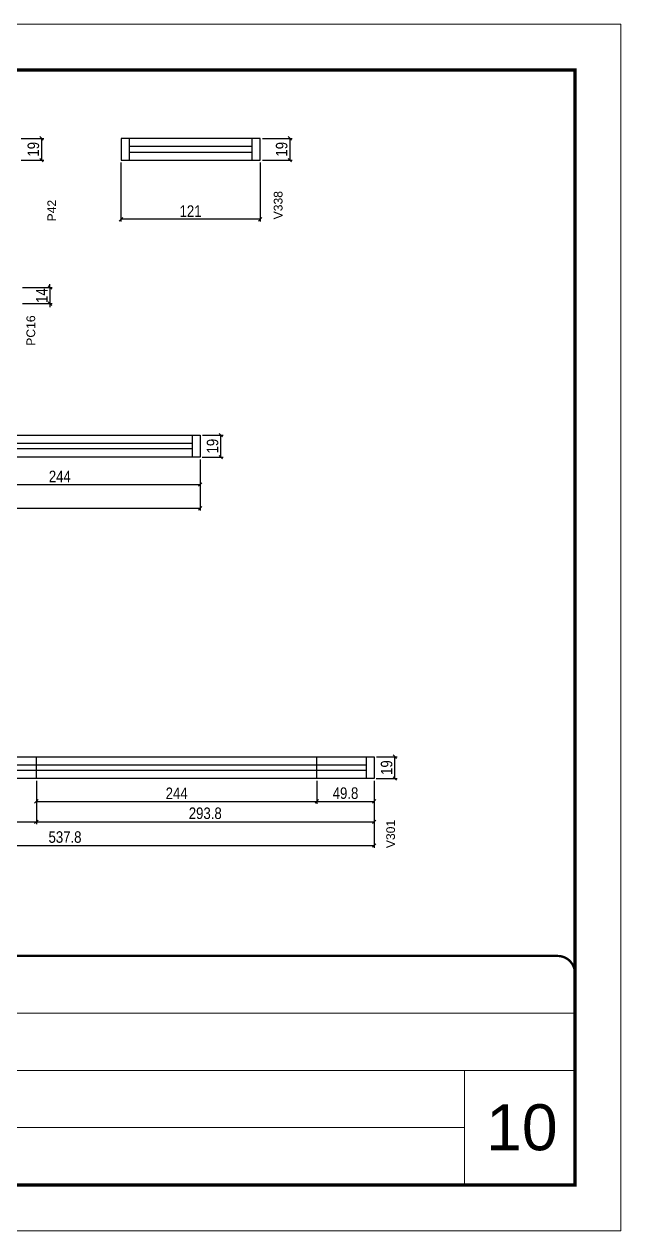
# Model space of a CAD drawing. Extents: x -3394 to 16474, y 3662 to 14397.
# Drawn here: x 6823 to 7342, y 11049 to 12099 of the extents above; entities that cross this region are included whole.
import ezdxf

# ---------------------------------------------------------------- set-up
doc = ezdxf.new("R2010")
doc.units = 0
doc.linetypes.add('CONTINUO', pattern=[0])
doc.linetypes.add('DASHED', pattern=[0.75, 0.5, -0.25])
doc.layers.get('0').update_dxf_attribs({"linetype": 'CONTINUOUS'})
doc.layers.get('Defpoints').update_dxf_attribs({"linetype": 'CONTINUOUS'})
for name, color, linetype, lineweight in [('CARIMBO', 255, 'CONTINUOUS', 9), ('Folhas', 255, 'CONTINUOUS', 9), ('SARRAFO DE PRESSAO', 251, 'DASHED', 9)]:
    doc.layers.add(name, color=color, linetype=linetype, lineweight=lineweight)
for name, color, linetype in [('COTA', 241, 'CONTINUOUS'), ('NOMENCLATURA', 7, 'CONTINUOUS'), ('Painéis', 200, 'CONTINUOUS'), ('SARR_2.2x7', 40, 'CONTINUOUS')]:
    doc.layers.add(name, color=color, linetype=linetype)
doc.styles.add('ARIAL', font='arial.ttf')
doc.styles.add('COTA TECNICA', font='techl___.ttf', dxfattribs={"height": 10})
doc.dimstyles.new('PAINEL', dxfattribs={"dimtxt": 10, "dimasz": 3, "dimexe": 3, "dimexo": 3, "dimgap": 3, "dimtad": 1, "dimdec": 1, "dimzin": 12, "dimdsep": 46, "dimtxsty": 'COTA TECNICA', "dimblk1": 'OBLIQUE', "dimblk2": 'OBLIQUE', "dimsah": 1, "dimcen": 0.9, "dimclrd": 4, "dimclre": 4, "dimclrt": 240, "dimadec": 1, "dimazin": 3, "dimtfac": 1, "dimtdec": 1, "dimtmove": 0, "dimatfit": 3, "dimfxl": 1, "dimtolj": 1, "dimtzin": 12, "dimarcsym": 0})

# ---------------------------------------------------------------- blocks, each defined once
blk = doc.blocks.new('9999999999')
at = {"color": 30, "linetype": 'CONTINUO'}
for p, q in [((98564.6, 34379.6), (99584, 34379.6)), ((98564.6, 34329.8), (99488, 34329.8)), ((99584, 34329.8), (99488, 34329.8)), ((99488, 34329.8), (99488, 34230.2)), ((98564.6, 34280), (99488, 34280))]:
    blk.add_line(p, q, dxfattribs=at)
at = {"color": 30, "linetype": 'CONTINUO', "const_width": 2}
blk.add_lwpolyline([(99584, 34230.2), (99584, 34414.4, 0.414214), (99569, 34429.4), (98229, 34429.4, 0.414214), (98214, 34414.4), (98214, 34245.2, 0.414214), (98229, 34230.2), (99584, 34230.2)], format="xyb", dxfattribs=at)
at = {"layer": 'Folhas'}
blk.add_lwpolyline([(98139, 34190.2), (99624, 34190.2), (99624, 35240.2), (98139, 35240.2)], close=True, dxfattribs=at)
at = {"layer": 'Folhas', "color": 30, "const_width": 3}
blk.add_lwpolyline([(98214, 34230.2), (99584, 34230.2), (99584, 35200.2), (98214, 35200.2)], close=True, dxfattribs=at)
blk = doc.blocks.new('_Oblique')
at = {"color": 0, "linetype": 'ByBlock', "lineweight": -2}
blk.add_line((-0.5, -0.5), (0.5, 0.5), dxfattribs=at)
blk = doc.blocks.new('*D167')
at = {"layer": 'COTA', "color": 4, "linetype": 'Continuous', "lineweight": -2, "transparency": 16777216}
for p, q in [((6820.6, 12000), (6840.3, 12000)), ((6838.3, 12000), (6838.3, 11981)), ((6820.6, 11981), (6840.3, 11981))]:
    blk.add_line(p, q, dxfattribs=at)
at = {"layer": 'Defpoints', "color": 0, "linetype": 'Continuous', "transparency": 16777216}
for p in [(6818.6, 12000), (6818.6, 11981), (6838.3, 11981)]:
    blk.add_point(p, dxfattribs=at)
at = {"layer": 'COTA', "color": 4, "linetype": 'Continuous', "lineweight": -2, "transparency": 16777216, "xscale": 3, "yscale": 3, "zscale": 3}
for p, rotation in [((6838.3, 12000), 90), ((6838.3, 11981), 270)]:
    blk.add_blockref('_Oblique', p, dxfattribs=dict(at, rotation=rotation))
at = {"layer": 'COTA', "color": 240, "linetype": 'Continuous', "transparency": 16777216, "insert": (6831.2, 11990.5), "char_height": 10, "attachment_point": 5, "rotation": 90, "style": 'COTA TECNICA'}
blk.add_mtext('\\A1;19', dxfattribs=at)
blk = doc.blocks.new('*D170')
at = {"layer": 'COTA', "color": 4, "linetype": 'Continuous', "lineweight": -2, "transparency": 16777216}
for p, q in [((7030.4, 12000), (7056.2, 12000)), ((7054.2, 12000), (7054.2, 11981)), ((7030.4, 11981), (7056.2, 11981))]:
    blk.add_line(p, q, dxfattribs=at)
at = {"layer": 'Defpoints', "color": 0, "linetype": 'Continuous', "transparency": 16777216}
for p in [(7028.4, 12000), (7028.4, 11981), (7054.2, 11981)]:
    blk.add_point(p, dxfattribs=at)
at = {"layer": 'COTA', "color": 4, "linetype": 'Continuous', "lineweight": -2, "transparency": 16777216, "xscale": 3, "yscale": 3, "zscale": 3}
for p, rotation in [((7054.2, 12000), 90), ((7054.2, 11981), 270)]:
    blk.add_blockref('_Oblique', p, dxfattribs=dict(at, rotation=rotation))
at = {"layer": 'COTA', "color": 240, "linetype": 'Continuous', "transparency": 16777216, "insert": (7047.2, 11990.5), "char_height": 10, "attachment_point": 5, "rotation": 90, "style": 'COTA TECNICA'}
blk.add_mtext('\\A1;19', dxfattribs=at)
blk = doc.blocks.new('*D171')
at = {"layer": 'COTA', "color": 4, "linetype": 'Continuous', "lineweight": -2, "transparency": 16777216}
for p, q in [((6907.4, 11979), (6907.4, 11927.6)), ((7028.4, 11979), (7028.4, 11927.6)), ((7028.4, 11929.6), (6907.4, 11929.6))]:
    blk.add_line(p, q, dxfattribs=at)
at = {"layer": 'Defpoints', "color": 0, "linetype": 'Continuous', "transparency": 16777216}
for p in [(6907.4, 11981), (7028.4, 11981), (6907.4, 11929.6)]:
    blk.add_point(p, dxfattribs=at)
at = {"layer": 'COTA', "color": 4, "linetype": 'Continuous', "lineweight": -2, "transparency": 16777216, "xscale": 3, "yscale": 3, "zscale": 3, "rotation": 180}
blk.add_blockref('_Oblique', (6907.4, 11929.6), dxfattribs=at)
at = {"layer": 'COTA', "color": 4, "linetype": 'Continuous', "lineweight": -2, "transparency": 16777216, "xscale": 3, "yscale": 3, "zscale": 3}
blk.add_blockref('_Oblique', (7028.4, 11929.6), dxfattribs=at)
at = {"layer": 'COTA', "color": 240, "linetype": 'Continuous', "transparency": 16777216, "insert": (6967.9, 11936.7), "char_height": 10, "attachment_point": 5, "style": 'COTA TECNICA'}
blk.add_mtext('\\A1;121', dxfattribs=at)
blk = doc.blocks.new('*D178')
at = {"layer": 'COTA', "color": 4, "linetype": 'Continuous', "lineweight": -2, "transparency": 16777216}
for p, q in [((6732.2, 11720.7), (6732.2, 11696.8)), ((6976.2, 11720.7), (6976.2, 11696.8)), ((6732.2, 11698.8), (6976.2, 11698.8))]:
    blk.add_line(p, q, dxfattribs=at)
at = {"layer": 'Defpoints', "color": 0, "linetype": 'Continuous', "transparency": 16777216}
for p in [(6732.2, 11722.7), (6976.2, 11722.7), (6976.2, 11698.8)]:
    blk.add_point(p, dxfattribs=at)
at = {"layer": 'COTA', "color": 4, "linetype": 'Continuous', "lineweight": -2, "transparency": 16777216, "xscale": 3, "yscale": 3, "zscale": 3, "rotation": 180}
blk.add_blockref('_Oblique', (6732.2, 11698.8), dxfattribs=at)
at = {"layer": 'COTA', "color": 4, "linetype": 'Continuous', "lineweight": -2, "transparency": 16777216, "xscale": 3, "yscale": 3, "zscale": 3}
blk.add_blockref('_Oblique', (6976.2, 11698.8), dxfattribs=at)
at = {"layer": 'COTA', "color": 240, "linetype": 'Continuous', "transparency": 16777216, "insert": (6854.2, 11705.8), "char_height": 10, "attachment_point": 5, "style": 'COTA TECNICA'}
blk.add_mtext('\\A1;244', dxfattribs=at)
blk = doc.blocks.new('*D179')
at = {"layer": 'COTA', "color": 4, "linetype": 'Continuous', "lineweight": -2, "transparency": 16777216}
for p, q in [((6025.3, 11720.7), (6025.3, 11676.1)), ((6976.2, 11720.7), (6976.2, 11676.1)), ((6025.3, 11678.1), (6976.2, 11678.1))]:
    blk.add_line(p, q, dxfattribs=at)
at = {"layer": 'Defpoints', "color": 0, "linetype": 'Continuous', "transparency": 16777216}
for p in [(6025.3, 11722.7), (6976.2, 11722.7), (6976.2, 11678.1)]:
    blk.add_point(p, dxfattribs=at)
at = {"layer": 'COTA', "color": 4, "linetype": 'Continuous', "lineweight": -2, "transparency": 16777216, "xscale": 3, "yscale": 3, "zscale": 3, "rotation": 180}
blk.add_blockref('_Oblique', (6025.3, 11678.1), dxfattribs=at)
at = {"layer": 'COTA', "color": 4, "linetype": 'Continuous', "lineweight": -2, "transparency": 16777216, "xscale": 3, "yscale": 3, "zscale": 3}
blk.add_blockref('_Oblique', (6976.2, 11678.1), dxfattribs=at)
at = {"layer": 'COTA', "color": 240, "linetype": 'Continuous', "transparency": 16777216, "insert": (6500.8, 11685.3), "char_height": 10, "attachment_point": 5, "style": 'COTA TECNICA'}
blk.add_mtext('\\A1;950.9', dxfattribs=at)
blk = doc.blocks.new('*D180')
at = {"layer": 'COTA', "color": 4, "linetype": 'Continuous', "lineweight": -2, "transparency": 16777216}
for p, q in [((6978.2, 11741.7), (6996.2, 11741.7)), ((6994.2, 11722.7), (6994.2, 11741.7)), ((6977.9, 11722.7), (6996.2, 11722.7))]:
    blk.add_line(p, q, dxfattribs=at)
at = {"layer": 'Defpoints', "color": 0, "linetype": 'Continuous', "transparency": 16777216}
for p in [(6976.2, 11741.7), (6994.2, 11741.7), (6975.9, 11722.7)]:
    blk.add_point(p, dxfattribs=at)
at = {"layer": 'COTA', "color": 4, "linetype": 'Continuous', "lineweight": -2, "transparency": 16777216, "xscale": 3, "yscale": 3, "zscale": 3}
for p, rotation in [((6994.2, 11741.7), 90), ((6994.2, 11722.7), 270)]:
    blk.add_blockref('_Oblique', p, dxfattribs=dict(at, rotation=rotation))
at = {"layer": 'COTA', "color": 240, "linetype": 'Continuous', "transparency": 16777216, "insert": (6987.1, 11732.2), "char_height": 10, "attachment_point": 5, "rotation": 90, "style": 'COTA TECNICA'}
blk.add_mtext('\\A1;19', dxfattribs=at)
blk = doc.blocks.new('*D182')
at = {"layer": 'COTA', "color": 4, "linetype": 'Continuous', "lineweight": -2, "transparency": 16777216}
for p, q in [((6821.7, 11870.2), (6847.6, 11870.2)), ((6845.6, 11870.2), (6845.6, 11873.2)), ((6845.6, 11870.2), (6845.6, 11856.2)), ((6821.7, 11856.2), (6847.6, 11856.2)), ((6845.6, 11856.2), (6845.6, 11853.2))]:
    blk.add_line(p, q, dxfattribs=at)
at = {"layer": 'Defpoints', "color": 0, "linetype": 'Continuous', "transparency": 16777216}
for p in [(6819.7, 11870.2), (6819.7, 11856.2), (6845.6, 11856.2)]:
    blk.add_point(p, dxfattribs=at)
at = {"layer": 'COTA', "color": 4, "linetype": 'Continuous', "lineweight": -2, "transparency": 16777216, "xscale": 3, "yscale": 3, "zscale": 3}
for p, rotation in [((6845.6, 11870.2), 270), ((6845.6, 11856.2), 90)]:
    blk.add_blockref('_Oblique', p, dxfattribs=dict(at, rotation=rotation))
at = {"layer": 'COTA', "color": 240, "linetype": 'Continuous', "transparency": 16777216, "insert": (6838.5, 11863.2), "char_height": 10, "attachment_point": 5, "rotation": 90, "style": 'COTA TECNICA'}
blk.add_mtext('\\A1;14', dxfattribs=at)
blk = doc.blocks.new('*D288')
at = {"layer": 'COTA', "color": 4, "linetype": 'Continuous', "lineweight": -2, "transparency": 16777216}
for p, q in [((6589.8, 11441), (6589.8, 11403.4)), ((6833.8, 11441), (6833.8, 11403.4)), ((6589.8, 11405.4), (6833.8, 11405.4))]:
    blk.add_line(p, q, dxfattribs=at)
at = {"layer": 'Defpoints', "color": 0, "linetype": 'Continuous', "transparency": 16777216}
for p in [(6589.8, 11443), (6833.8, 11443), (6833.8, 11405.4)]:
    blk.add_point(p, dxfattribs=at)
at = {"layer": 'COTA', "color": 4, "linetype": 'Continuous', "lineweight": -2, "transparency": 16777216, "xscale": 3, "yscale": 3, "zscale": 3, "rotation": 180}
blk.add_blockref('_Oblique', (6589.8, 11405.4), dxfattribs=at)
at = {"layer": 'COTA', "color": 4, "linetype": 'Continuous', "lineweight": -2, "transparency": 16777216, "xscale": 3, "yscale": 3, "zscale": 3}
blk.add_blockref('_Oblique', (6833.8, 11405.4), dxfattribs=at)
at = {"layer": 'COTA', "color": 240, "linetype": 'Continuous', "transparency": 16777216, "insert": (6711.8, 11412.5), "char_height": 10, "attachment_point": 5, "style": 'COTA TECNICA'}
blk.add_mtext('\\A1;244', dxfattribs=at)
blk = doc.blocks.new('*D289')
at = {"layer": 'COTA', "color": 4, "linetype": 'Continuous', "lineweight": -2, "transparency": 16777216}
for p, q in [((6833.8, 11441), (6833.8, 11421.1)), ((7077.8, 11441), (7077.8, 11421.1)), ((6833.8, 11423.1), (7077.8, 11423.1))]:
    blk.add_line(p, q, dxfattribs=at)
at = {"layer": 'Defpoints', "color": 0, "linetype": 'Continuous', "transparency": 16777216}
for p in [(6833.8, 11443), (7077.8, 11443), (7077.8, 11423.1)]:
    blk.add_point(p, dxfattribs=at)
at = {"layer": 'COTA', "color": 4, "linetype": 'Continuous', "lineweight": -2, "transparency": 16777216, "xscale": 3, "yscale": 3, "zscale": 3, "rotation": 180}
blk.add_blockref('_Oblique', (6833.8, 11423.1), dxfattribs=at)
at = {"layer": 'COTA', "color": 4, "linetype": 'Continuous', "lineweight": -2, "transparency": 16777216, "xscale": 3, "yscale": 3, "zscale": 3}
blk.add_blockref('_Oblique', (7077.8, 11423.1), dxfattribs=at)
at = {"layer": 'COTA', "color": 240, "linetype": 'Continuous', "transparency": 16777216, "insert": (6955.8, 11430.1), "char_height": 10, "attachment_point": 5, "style": 'COTA TECNICA'}
blk.add_mtext('\\A1;244', dxfattribs=at)
blk = doc.blocks.new('*D284')
at = {"layer": 'COTA', "color": 4, "linetype": 'Continuous', "lineweight": -2, "transparency": 16777216}
for p, q in [((7077.8, 11441), (7077.8, 11421.1)), ((7127.6, 11441), (7127.6, 11421.1)), ((7077.8, 11423.1), (7127.6, 11423.1))]:
    blk.add_line(p, q, dxfattribs=at)
at = {"layer": 'Defpoints', "color": 0, "linetype": 'Continuous', "transparency": 16777216}
for p in [(7077.8, 11443), (7127.6, 11443), (7127.6, 11423.1)]:
    blk.add_point(p, dxfattribs=at)
at = {"layer": 'COTA', "color": 4, "linetype": 'Continuous', "lineweight": -2, "transparency": 16777216, "xscale": 3, "yscale": 3, "zscale": 3, "rotation": 180}
blk.add_blockref('_Oblique', (7077.8, 11423.1), dxfattribs=at)
at = {"layer": 'COTA', "color": 4, "linetype": 'Continuous', "lineweight": -2, "transparency": 16777216, "xscale": 3, "yscale": 3, "zscale": 3}
blk.add_blockref('_Oblique', (7127.6, 11423.1), dxfattribs=at)
at = {"layer": 'COTA', "color": 240, "linetype": 'Continuous', "transparency": 16777216, "insert": (7102.7, 11430.2), "char_height": 10, "attachment_point": 5, "style": 'COTA TECNICA'}
blk.add_mtext('\\A1;49.8', dxfattribs=at)
blk = doc.blocks.new('*D285')
at = {"layer": 'COTA', "color": 4, "linetype": 'Continuous', "lineweight": -2, "transparency": 16777216}
for p, q in [((6589.8, 11441), (6589.8, 11382.8)), ((7127.6, 11441), (7127.6, 11382.8)), ((6589.8, 11384.8), (7127.6, 11384.8))]:
    blk.add_line(p, q, dxfattribs=at)
at = {"layer": 'Defpoints', "color": 0, "linetype": 'Continuous', "transparency": 16777216}
for p in [(6589.8, 11443), (7127.6, 11443), (7127.6, 11384.8)]:
    blk.add_point(p, dxfattribs=at)
at = {"layer": 'COTA', "color": 4, "linetype": 'Continuous', "lineweight": -2, "transparency": 16777216, "xscale": 3, "yscale": 3, "zscale": 3, "rotation": 180}
blk.add_blockref('_Oblique', (6589.8, 11384.8), dxfattribs=at)
at = {"layer": 'COTA', "color": 4, "linetype": 'Continuous', "lineweight": -2, "transparency": 16777216, "xscale": 3, "yscale": 3, "zscale": 3}
blk.add_blockref('_Oblique', (7127.6, 11384.8), dxfattribs=at)
at = {"layer": 'COTA', "color": 240, "linetype": 'Continuous', "transparency": 16777216, "insert": (6858.7, 11392), "char_height": 10, "attachment_point": 5, "style": 'COTA TECNICA'}
blk.add_mtext('\\A1;537.8', dxfattribs=at)
blk = doc.blocks.new('*D286')
at = {"layer": 'COTA', "color": 4, "linetype": 'Continuous', "lineweight": -2, "transparency": 16777216}
for p, q in [((7129.6, 11462), (7147.6, 11462)), ((7145.6, 11443), (7145.6, 11462)), ((7129.3, 11443), (7147.6, 11443))]:
    blk.add_line(p, q, dxfattribs=at)
at = {"layer": 'Defpoints', "color": 0, "linetype": 'Continuous', "transparency": 16777216}
for p in [(7127.6, 11462), (7145.6, 11462), (7127.3, 11443)]:
    blk.add_point(p, dxfattribs=at)
at = {"layer": 'COTA', "color": 4, "linetype": 'Continuous', "lineweight": -2, "transparency": 16777216, "xscale": 3, "yscale": 3, "zscale": 3}
for p, rotation in [((7145.6, 11462), 90), ((7145.6, 11443), 270)]:
    blk.add_blockref('_Oblique', p, dxfattribs=dict(at, rotation=rotation))
at = {"layer": 'COTA', "color": 240, "linetype": 'Continuous', "transparency": 16777216, "insert": (7138.5, 11452.5), "char_height": 10, "attachment_point": 5, "rotation": 90, "style": 'COTA TECNICA'}
blk.add_mtext('\\A1;19', dxfattribs=at)
blk = doc.blocks.new('*D287')
at = {"layer": 'COTA', "color": 4, "linetype": 'Continuous', "lineweight": -2, "transparency": 16777216}
for p, q in [((6833.8, 11441), (6833.8, 11403.4)), ((7127.6, 11441), (7127.6, 11403.4)), ((6833.8, 11405.4), (7127.6, 11405.4))]:
    blk.add_line(p, q, dxfattribs=at)
at = {"layer": 'Defpoints', "color": 0, "linetype": 'Continuous', "transparency": 16777216}
for p in [(6833.8, 11443), (7127.6, 11443), (7127.6, 11405.4)]:
    blk.add_point(p, dxfattribs=at)
at = {"layer": 'COTA', "color": 4, "linetype": 'Continuous', "lineweight": -2, "transparency": 16777216, "xscale": 3, "yscale": 3, "zscale": 3, "rotation": 180}
blk.add_blockref('_Oblique', (6833.8, 11405.4), dxfattribs=at)
at = {"layer": 'COTA', "color": 4, "linetype": 'Continuous', "lineweight": -2, "transparency": 16777216, "xscale": 3, "yscale": 3, "zscale": 3}
blk.add_blockref('_Oblique', (7127.6, 11405.4), dxfattribs=at)
at = {"layer": 'COTA', "color": 240, "linetype": 'Continuous', "transparency": 16777216, "insert": (6980.7, 11412.7), "char_height": 10, "attachment_point": 5, "style": 'COTA TECNICA'}
blk.add_mtext('\\A1;293.8', dxfattribs=at)

msp = doc.modelspace()

# ---------------------------------------------------------------- linework, layer by layer
at = {"layer": 'Painéis', "linetype": 'Continuous'}
for p, q in [((6025.28, 11741.75), (6976.22, 11741.75)), ((6976.22, 11741.75), (6976.22, 11722.75)), ((6976.14, 11734.75), (6976.22, 11734.75)), ((6976.22, 11722.75), (6025.28, 11722.75)), ((6589.79, 11461.96), (7127.63, 11461.96)), ((6833.79, 11442.96), (6833.79, 11461.96)), ((7077.79, 11442.96), (7077.79, 11461.96)), ((7127.63, 11461.96), (7127.63, 11442.96)), ((7127.55, 11454.96), (7127.63, 11454.96)), ((7127.63, 11442.96), (6589.79, 11442.96))]:
    msp.add_line(p, q, dxfattribs=at)
msp.add_lwpolyline([(6907.41, 11980.98), (7028.37, 11980.98), (7028.37, 11999.98), (6907.41, 11999.98)], close=True, dxfattribs=at)
at = {"layer": 'SARR_2.2x7', "ltscale": 25}
for p, q in [((6914.41, 11999.98), (6914.41, 11980.98)), ((7021.37, 11992.98), (6914.41, 11992.98)), ((7021.37, 11980.98), (7021.37, 11999.98)), ((6914.41, 11987.98), (7021.37, 11987.98)), ((6969.22, 11741.75), (6969.22, 11722.75)), ((6732.18, 11734.75), (6969.14, 11734.75)), ((6969.22, 11729.75), (6732.18, 11729.75)), ((7120.63, 11461.96), (7120.63, 11442.96)), ((6596.79, 11454.96), (6833.79, 11454.96)), ((6833.79, 11449.96), (6596.79, 11449.96)), ((6833.79, 11454.96), (7120.55, 11454.96)), ((7120.63, 11449.96), (6833.79, 11449.96))]:
    msp.add_line(p, q, dxfattribs=at)

# ---------------------------------------------------------------- block references
at = {"layer": 'SARRAFO DE PRESSAO', "color": 6, "linetype": 'ByBlock'}
msp.add_blockref('9999999999', (-92281.77, -23140.8), dxfattribs=at)

# ---------------------------------------------------------------- texts
at = {"layer": 'CARIMBO', "style": 'ARIAL'}
msp.add_text('10', height=40, dxfattribs=at).set_placement((7225.07, 11119.55))
at = {"layer": 'NOMENCLATURA', "linetype": 'Continuous', "style": 'ARIAL'}
for s, p in [('V338', (7047.89, 11929.5)), ('P42', (6850.94, 11927.7)), ('PC16', (6832.75, 11819.52)), ('V301', (7145.72, 11382.38))]:
    msp.add_text(s, height=7.567, rotation=90, dxfattribs=at).set_placement(p)

# ---------------------------------------------------------------- dimensions: what is measured, and where the dimension line sits
at = {"layer": 'COTA', "linetype": 'Continuous'}
for base, p1, p2, picture, middle in [((6838.26, 11980.98), (6818.65, 11999.98), (6818.65, 11980.98), '*D167', (6831.18, 11990.48)), ((7054.24, 11980.98), (7028.37, 11999.98), (7028.37, 11980.98), '*D170', (7047.15, 11990.48)), ((6845.6, 11856.19), (6819.73, 11870.19), (6819.73, 11856.19), '*D182', (6838.53, 11863.19)), ((6994.21, 11741.75), (6975.94, 11722.75), (6976.22, 11741.75), '*D180', (6987.12, 11732.25)), ((7145.62, 11461.96), (7127.35, 11442.96), (7127.63, 11461.96), '*D286', (7138.53, 11452.46))]:
    dim = msp.add_linear_dim(base=base, p1=p1, p2=p2, angle=90, dimstyle='PAINEL', override={"dimexe": 2, "dimexo": 2, "dimgap": 2, "dimadec": 8, "dimtix": 1, "dimatfit": 2, "dimldrblk": 'Oblique'}, dxfattribs=at)
    dim.commit()
    dim.dimension.update_dxf_attribs({"geometry": picture, "text_midpoint": middle})
for base, p1, p2, picture, middle in [((6907.41, 11929.64), (7028.37, 11980.98), (6907.41, 11980.98), '*D171', (6967.89, 11936.7)), ((6976.22, 11678.12), (6025.28, 11722.75), (6976.22, 11722.75), '*D179', (6500.75, 11685.26)), ((6976.22, 11698.78), (6732.18, 11722.75), (6976.22, 11722.75), '*D178', (6854.2, 11705.85)), ((6833.79, 11405.4), (6589.79, 11442.96), (6833.79, 11442.96), '*D288', (6711.79, 11412.48)), ((7127.63, 11384.75), (6589.79, 11442.96), (7127.63, 11442.96), '*D285', (6858.71, 11391.99)), ((7077.79, 11423.07), (6833.79, 11442.96), (7077.79, 11442.96), '*D289', (6955.79, 11430.15)), ((7127.63, 11405.4), (6833.79, 11442.96), (7127.63, 11442.96), '*D287', (6980.71, 11412.65)), ((7127.63, 11423.07), (7077.79, 11442.96), (7127.63, 11442.96), '*D284', (7102.71, 11430.18))]:
    dim = msp.add_linear_dim(base=base, p1=p1, p2=p2, dimstyle='PAINEL', override={"dimexe": 2, "dimexo": 2, "dimgap": 2, "dimadec": 8, "dimtix": 1, "dimatfit": 2, "dimldrblk": 'Oblique'}, dxfattribs=at)
    dim.commit()
    dim.dimension.update_dxf_attribs({"geometry": picture, "text_midpoint": middle})

doc.saveas('drawing.dxf')
